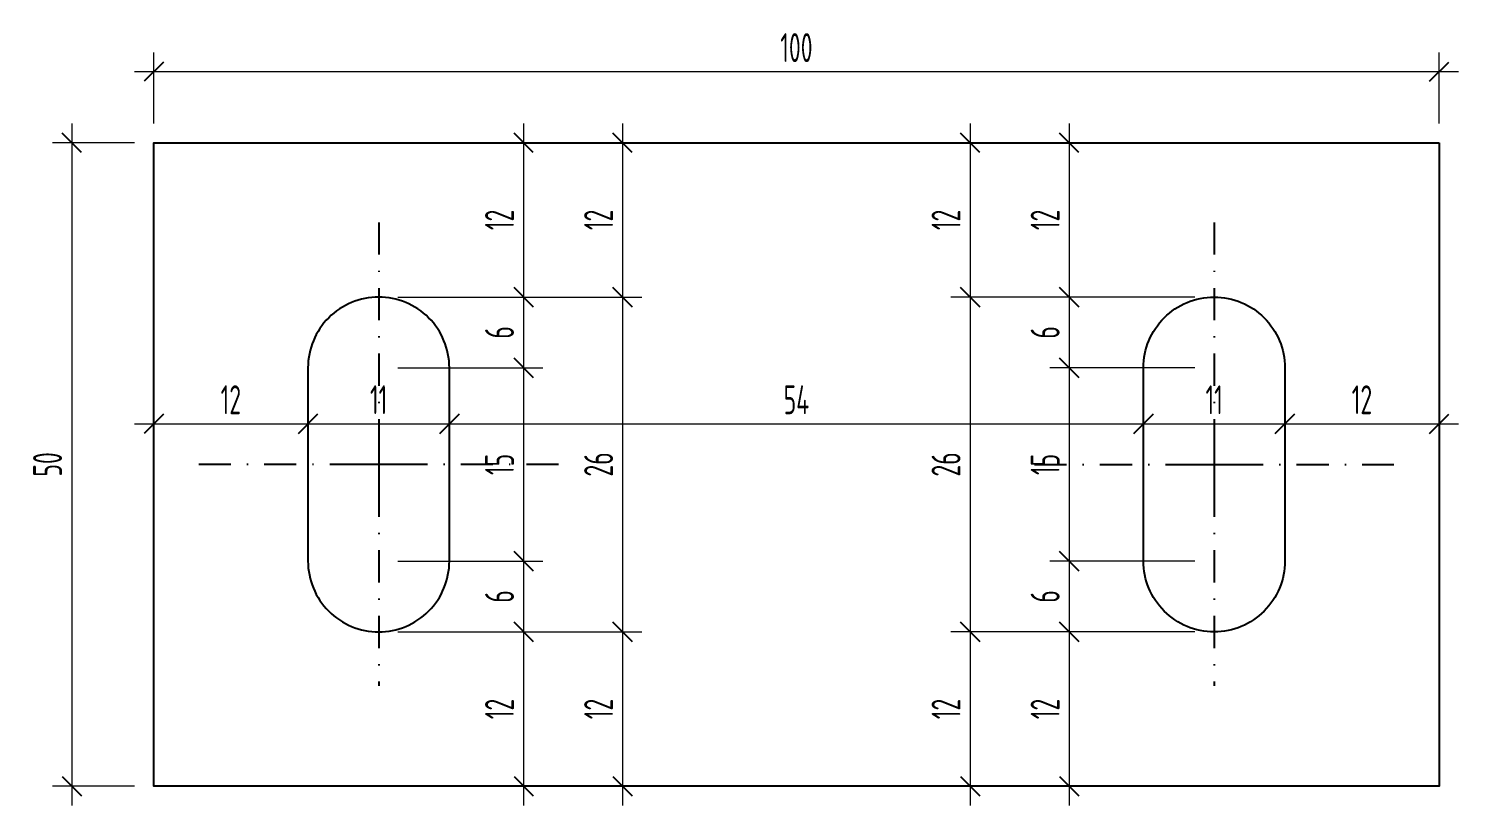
# Model space of a CAD drawing. Header units: millimetres. Extents: x -74804 to -74014, y 42042 to 42869.
# Drawn here: x -74254.8 to -74143.6, y 42255 to 42315.4 of the extents above; entities that cross this region are included whole.
import ezdxf

# ---------------------------------------------------------------- set-up
doc = ezdxf.new("R2010")
doc.units = ezdxf.units.MM
doc.linetypes.add('DASHDOT', pattern=[1, 0.5, -0.25, 0, -0.25])
for name, color, linetype in [('ART_AKS', 1, 'DASHDOT'), ('ART_ANKRAJ', 83, 'Continuous'), ('ART_ÖLÇÜ', 151, 'Continuous'), ('Vida-Aksesuar', 8, 'Continuous')]:
    doc.layers.add(name, color=color, linetype=linetype)
doc.styles.add('YZ', font='archs.shx', dxfattribs={"width": 0.7})
doc.dimstyles.new('1-1', dxfattribs={"dimscale": 0.75, "dimtxt": 3, "dimasz": 2, "dimexe": 2, "dimexo": 2, "dimgap": 1, "dimtad": 1, "dimdec": 0, "dimlfac": -1, "dimzin": 0, "dimdsep": 46, "dimtxsty": 'YZ', "dimblk": 'OBLIQUE', "dimcen": 1, "dimdle": 2, "dimclrt": 256, "dimadec": 0, "dimazin": 0, "dimtfac": 1, "dimtdec": 0, "dimtofl": 0, "dimtmove": 1, "dimatfit": 3, "dimfxl": 1, "dimtolj": 1, "dimtzin": 0, "dimlwd": 5, "dimlwe": 5, "dimarcsym": 0})

# ---------------------------------------------------------------- blocks, each defined once
blk = doc.blocks.new('_OBLIQUE')
at = {"color": 0, "linetype": 'ByBlock'}
blk.add_line((-0.5, -0.5), (0.5, 0.5), dxfattribs=at)
blk = doc.blocks.new('*D35')
at = {"layer": 'ART_ÖLÇÜ', "color": 0, "lineweight": 5, "transparency": 16777216}
for p, q in [((-74245.08, 42283.01), (-74245.08, 42286.17)), ((-74233.08, 42283.01), (-74233.08, 42286.17)), ((-74246.58, 42284.67), (-74231.58, 42284.67))]:
    blk.add_line(p, q, dxfattribs=at)
at = {"layer": 'Defpoints', "color": 0, "transparency": 16777216}
for p in [(-74233.08, 42284.67), (-74245.08, 42281.51), (-74233.08, 42281.51)]:
    blk.add_point(p, dxfattribs=at)
at = {"layer": 'ART_ÖLÇÜ', "color": 0, "lineweight": 5, "transparency": 16777216, "xscale": 1.5, "yscale": 1.5, "zscale": 1.5, "rotation": 180}
blk.add_blockref('_OBLIQUE', (-74245.08, 42284.67), dxfattribs=at)
at = {"layer": 'ART_ÖLÇÜ', "color": 0, "lineweight": 5, "transparency": 16777216, "xscale": 1.5, "yscale": 1.5, "zscale": 1.5}
blk.add_blockref('_OBLIQUE', (-74233.08, 42284.67), dxfattribs=at)
at = {"layer": 'ART_ÖLÇÜ', "transparency": 16777216, "insert": (-74239.08, 42286.54), "char_height": 2.25, "attachment_point": 5, "style": 'YZ'}
blk.add_mtext('\\A1;12', dxfattribs=at)
blk = doc.blocks.new('*D36')
at = {"layer": 'ART_ÖLÇÜ', "color": 0, "lineweight": 5, "transparency": 16777216}
for p, q in [((-74233.08, 42283.01), (-74233.08, 42286.17)), ((-74222.08, 42283.01), (-74222.08, 42286.17)), ((-74234.58, 42284.67), (-74220.58, 42284.67))]:
    blk.add_line(p, q, dxfattribs=at)
at = {"layer": 'Defpoints', "color": 0, "transparency": 16777216}
for p in [(-74222.08, 42284.67), (-74233.08, 42281.51), (-74222.08, 42281.51)]:
    blk.add_point(p, dxfattribs=at)
at = {"layer": 'ART_ÖLÇÜ', "color": 0, "lineweight": 5, "transparency": 16777216, "xscale": 1.5, "yscale": 1.5, "zscale": 1.5, "rotation": 180}
blk.add_blockref('_OBLIQUE', (-74233.08, 42284.67), dxfattribs=at)
at = {"layer": 'ART_ÖLÇÜ', "color": 0, "lineweight": 5, "transparency": 16777216, "xscale": 1.5, "yscale": 1.5, "zscale": 1.5}
blk.add_blockref('_OBLIQUE', (-74222.08, 42284.67), dxfattribs=at)
at = {"layer": 'ART_ÖLÇÜ', "transparency": 16777216, "insert": (-74227.58, 42286.54), "char_height": 2.25, "attachment_point": 5, "style": 'YZ'}
blk.add_mtext('\\A1;11', dxfattribs=at)
blk = doc.blocks.new('*D37')
at = {"layer": 'ART_ÖLÇÜ', "color": 0, "lineweight": 5, "transparency": 16777216}
for p, q in [((-74222.08, 42283.01), (-74222.08, 42286.17)), ((-74168.08, 42283.01), (-74168.08, 42286.17)), ((-74223.58, 42284.67), (-74166.58, 42284.67))]:
    blk.add_line(p, q, dxfattribs=at)
at = {"layer": 'Defpoints', "color": 0, "transparency": 16777216}
for p in [(-74168.08, 42284.67), (-74222.08, 42281.51), (-74168.08, 42281.51)]:
    blk.add_point(p, dxfattribs=at)
at = {"layer": 'ART_ÖLÇÜ', "color": 0, "lineweight": 5, "transparency": 16777216, "xscale": 1.5, "yscale": 1.5, "zscale": 1.5, "rotation": 180}
blk.add_blockref('_OBLIQUE', (-74222.08, 42284.67), dxfattribs=at)
at = {"layer": 'ART_ÖLÇÜ', "color": 0, "lineweight": 5, "transparency": 16777216, "xscale": 1.5, "yscale": 1.5, "zscale": 1.5}
blk.add_blockref('_OBLIQUE', (-74168.08, 42284.67), dxfattribs=at)
at = {"layer": 'ART_ÖLÇÜ', "transparency": 16777216, "insert": (-74195.08, 42286.54), "char_height": 2.25, "attachment_point": 5, "style": 'YZ'}
blk.add_mtext('\\A1;54', dxfattribs=at)
blk = doc.blocks.new('*D38')
at = {"layer": 'ART_ÖLÇÜ', "color": 0, "lineweight": 5, "transparency": 16777216}
for p, q in [((-74168.08, 42283.01), (-74168.08, 42286.17)), ((-74157.08, 42283.01), (-74157.08, 42286.17)), ((-74169.58, 42284.67), (-74155.58, 42284.67))]:
    blk.add_line(p, q, dxfattribs=at)
at = {"layer": 'Defpoints', "color": 0, "transparency": 16777216}
for p in [(-74157.08, 42284.67), (-74168.08, 42281.51), (-74157.08, 42281.51)]:
    blk.add_point(p, dxfattribs=at)
at = {"layer": 'ART_ÖLÇÜ', "color": 0, "lineweight": 5, "transparency": 16777216, "xscale": 1.5, "yscale": 1.5, "zscale": 1.5, "rotation": 180}
blk.add_blockref('_OBLIQUE', (-74168.08, 42284.67), dxfattribs=at)
at = {"layer": 'ART_ÖLÇÜ', "color": 0, "lineweight": 5, "transparency": 16777216, "xscale": 1.5, "yscale": 1.5, "zscale": 1.5}
blk.add_blockref('_OBLIQUE', (-74157.08, 42284.67), dxfattribs=at)
at = {"layer": 'ART_ÖLÇÜ', "transparency": 16777216, "insert": (-74162.58, 42286.54), "char_height": 2.25, "attachment_point": 5, "style": 'YZ'}
blk.add_mtext('\\A1;11', dxfattribs=at)
blk = doc.blocks.new('*D39')
at = {"layer": 'ART_ÖLÇÜ', "color": 0, "lineweight": 5, "transparency": 16777216}
for p, q in [((-74157.08, 42283.01), (-74157.08, 42286.17)), ((-74145.08, 42283.01), (-74145.08, 42286.17)), ((-74158.58, 42284.67), (-74143.58, 42284.67))]:
    blk.add_line(p, q, dxfattribs=at)
at = {"layer": 'Defpoints', "color": 0, "transparency": 16777216}
for p in [(-74145.08, 42284.67), (-74157.08, 42281.51), (-74145.08, 42281.51)]:
    blk.add_point(p, dxfattribs=at)
at = {"layer": 'ART_ÖLÇÜ', "color": 0, "lineweight": 5, "transparency": 16777216, "xscale": 1.5, "yscale": 1.5, "zscale": 1.5, "rotation": 180}
blk.add_blockref('_OBLIQUE', (-74157.08, 42284.67), dxfattribs=at)
at = {"layer": 'ART_ÖLÇÜ', "color": 0, "lineweight": 5, "transparency": 16777216, "xscale": 1.5, "yscale": 1.5, "zscale": 1.5}
blk.add_blockref('_OBLIQUE', (-74145.08, 42284.67), dxfattribs=at)
at = {"layer": 'ART_ÖLÇÜ', "transparency": 16777216, "insert": (-74151.08, 42286.54), "char_height": 2.25, "attachment_point": 5, "style": 'YZ'}
blk.add_mtext('\\A1;12', dxfattribs=at)
blk = doc.blocks.new('*D40')
at = {"layer": 'ART_ÖLÇÜ', "color": 0, "lineweight": 5, "transparency": 16777216}
for p, q in [((-74173.86, 42308.03), (-74173.86, 42293.03)), ((-74164.08, 42306.53), (-74175.36, 42306.53)), ((-74164.08, 42294.53), (-74175.36, 42294.53))]:
    blk.add_line(p, q, dxfattribs=at)
at = {"layer": 'Defpoints', "color": 0, "transparency": 16777216}
for p in [(-74162.58, 42306.53), (-74173.86, 42294.53), (-74162.58, 42294.53)]:
    blk.add_point(p, dxfattribs=at)
at = {"layer": 'ART_ÖLÇÜ', "color": 0, "lineweight": 5, "transparency": 16777216, "xscale": 1.5, "yscale": 1.5, "zscale": 1.5}
for p, rotation in [((-74173.86, 42306.53), 90), ((-74173.86, 42294.53), 270)]:
    blk.add_blockref('_OBLIQUE', p, dxfattribs=dict(at, rotation=rotation))
at = {"layer": 'ART_ÖLÇÜ', "transparency": 16777216, "insert": (-74175.73, 42300.53), "char_height": 2.25, "attachment_point": 5, "rotation": 90, "style": 'YZ'}
blk.add_mtext('\\A1;12', dxfattribs=at)
blk = doc.blocks.new('*D41')
at = {"layer": 'ART_ÖLÇÜ', "color": 0, "lineweight": 5, "transparency": 16777216}
for p, q in [((-74173.86, 42296.03), (-74173.86, 42287.53)), ((-74164.08, 42294.53), (-74175.36, 42294.53)), ((-74164.08, 42289.03), (-74175.36, 42289.03))]:
    blk.add_line(p, q, dxfattribs=at)
at = {"layer": 'Defpoints', "color": 0, "transparency": 16777216}
for p in [(-74162.58, 42294.53), (-74173.86, 42289.03), (-74162.58, 42289.03)]:
    blk.add_point(p, dxfattribs=at)
at = {"layer": 'ART_ÖLÇÜ', "color": 0, "lineweight": 5, "transparency": 16777216, "xscale": 1.5, "yscale": 1.5, "zscale": 1.5}
for p, rotation in [((-74173.86, 42294.53), 90), ((-74173.86, 42289.03), 270)]:
    blk.add_blockref('_OBLIQUE', p, dxfattribs=dict(at, rotation=rotation))
at = {"layer": 'ART_ÖLÇÜ', "transparency": 16777216, "insert": (-74175.73, 42291.78), "char_height": 2.25, "attachment_point": 5, "rotation": 90, "style": 'YZ'}
blk.add_mtext('\\A1;6', dxfattribs=at)
blk = doc.blocks.new('*D42')
at = {"layer": 'ART_ÖLÇÜ', "color": 0, "lineweight": 5, "transparency": 16777216}
for p, q in [((-74173.86, 42290.53), (-74173.86, 42272.49)), ((-74164.08, 42289.03), (-74175.36, 42289.03)), ((-74164.08, 42273.99), (-74175.36, 42273.99))]:
    blk.add_line(p, q, dxfattribs=at)
at = {"layer": 'Defpoints', "color": 0, "transparency": 16777216}
for p in [(-74162.58, 42289.03), (-74173.86, 42273.99), (-74162.58, 42273.99)]:
    blk.add_point(p, dxfattribs=at)
at = {"layer": 'ART_ÖLÇÜ', "color": 0, "lineweight": 5, "transparency": 16777216, "xscale": 1.5, "yscale": 1.5, "zscale": 1.5}
for p, rotation in [((-74173.86, 42289.03), 90), ((-74173.86, 42273.99), 270)]:
    blk.add_blockref('_OBLIQUE', p, dxfattribs=dict(at, rotation=rotation))
at = {"layer": 'ART_ÖLÇÜ', "transparency": 16777216, "insert": (-74175.73, 42281.51), "char_height": 2.25, "attachment_point": 5, "rotation": 90, "style": 'YZ'}
blk.add_mtext('\\A1;15', dxfattribs=at)
blk = doc.blocks.new('*D43')
at = {"layer": 'ART_ÖLÇÜ', "color": 0, "lineweight": 5, "transparency": 16777216}
for p, q in [((-74173.86, 42275.49), (-74173.86, 42266.99)), ((-74164.08, 42273.99), (-74175.36, 42273.99)), ((-74164.08, 42268.49), (-74175.36, 42268.49))]:
    blk.add_line(p, q, dxfattribs=at)
at = {"layer": 'Defpoints', "color": 0, "transparency": 16777216}
for p in [(-74162.58, 42273.99), (-74173.86, 42268.49), (-74162.58, 42268.49)]:
    blk.add_point(p, dxfattribs=at)
at = {"layer": 'ART_ÖLÇÜ', "color": 0, "lineweight": 5, "transparency": 16777216, "xscale": 1.5, "yscale": 1.5, "zscale": 1.5}
for p, rotation in [((-74173.86, 42273.99), 90), ((-74173.86, 42268.49), 270)]:
    blk.add_blockref('_OBLIQUE', p, dxfattribs=dict(at, rotation=rotation))
at = {"layer": 'ART_ÖLÇÜ', "transparency": 16777216, "insert": (-74175.73, 42271.24), "char_height": 2.25, "attachment_point": 5, "rotation": 90, "style": 'YZ'}
blk.add_mtext('\\A1;6', dxfattribs=at)
blk = doc.blocks.new('*D44')
at = {"layer": 'ART_ÖLÇÜ', "color": 0, "lineweight": 5, "transparency": 16777216}
for p, q in [((-74173.86, 42269.99), (-74173.86, 42254.99)), ((-74164.08, 42268.49), (-74175.36, 42268.49)), ((-74164.08, 42256.49), (-74175.36, 42256.49))]:
    blk.add_line(p, q, dxfattribs=at)
at = {"layer": 'Defpoints', "color": 0, "transparency": 16777216}
for p in [(-74162.58, 42268.49), (-74173.86, 42256.49), (-74162.58, 42256.49)]:
    blk.add_point(p, dxfattribs=at)
at = {"layer": 'ART_ÖLÇÜ', "color": 0, "lineweight": 5, "transparency": 16777216, "xscale": 1.5, "yscale": 1.5, "zscale": 1.5}
for p, rotation in [((-74173.86, 42268.49), 90), ((-74173.86, 42256.49), 270)]:
    blk.add_blockref('_OBLIQUE', p, dxfattribs=dict(at, rotation=rotation))
at = {"layer": 'ART_ÖLÇÜ', "transparency": 16777216, "insert": (-74175.73, 42262.49), "char_height": 2.25, "attachment_point": 5, "rotation": 90, "style": 'YZ'}
blk.add_mtext('\\A1;12', dxfattribs=at)
blk = doc.blocks.new('*D13')
at = {"layer": 'ART_ÖLÇÜ', "color": 0, "lineweight": 5, "transparency": 16777216}
for p, q in [((-74181.56, 42308.03), (-74181.56, 42293.03)), ((-74175.36, 42306.53), (-74183.06, 42306.53)), ((-74175.36, 42294.53), (-74183.06, 42294.53))]:
    blk.add_line(p, q, dxfattribs=at)
at = {"layer": 'Defpoints', "color": 0, "transparency": 16777216}
for p in [(-74173.86, 42306.53), (-74181.56, 42294.53), (-74173.86, 42294.53)]:
    blk.add_point(p, dxfattribs=at)
at = {"layer": 'ART_ÖLÇÜ', "color": 0, "lineweight": 5, "transparency": 16777216, "xscale": 1.5, "yscale": 1.5, "zscale": 1.5}
for p, rotation in [((-74181.56, 42306.53), 90), ((-74181.56, 42294.53), 270)]:
    blk.add_blockref('_OBLIQUE', p, dxfattribs=dict(at, rotation=rotation))
at = {"layer": 'ART_ÖLÇÜ', "transparency": 16777216, "insert": (-74183.44, 42300.53), "char_height": 2.25, "attachment_point": 5, "rotation": 90, "style": 'YZ'}
blk.add_mtext('\\A1;12', dxfattribs=at)
blk = doc.blocks.new('*D14')
at = {"layer": 'ART_ÖLÇÜ', "color": 0, "lineweight": 5, "transparency": 16777216}
for p, q in [((-74181.56, 42296.03), (-74181.56, 42266.99)), ((-74175.36, 42294.53), (-74183.06, 42294.53)), ((-74175.36, 42268.49), (-74183.06, 42268.49))]:
    blk.add_line(p, q, dxfattribs=at)
at = {"layer": 'Defpoints', "color": 0, "transparency": 16777216}
for p in [(-74173.86, 42294.53), (-74181.56, 42268.49), (-74173.86, 42268.49)]:
    blk.add_point(p, dxfattribs=at)
at = {"layer": 'ART_ÖLÇÜ', "color": 0, "lineweight": 5, "transparency": 16777216, "xscale": 1.5, "yscale": 1.5, "zscale": 1.5}
for p, rotation in [((-74181.56, 42294.53), 90), ((-74181.56, 42268.49), 270)]:
    blk.add_blockref('_OBLIQUE', p, dxfattribs=dict(at, rotation=rotation))
at = {"layer": 'ART_ÖLÇÜ', "transparency": 16777216, "insert": (-74183.44, 42281.51), "char_height": 2.25, "attachment_point": 5, "rotation": 90, "style": 'YZ'}
blk.add_mtext('\\A1;26', dxfattribs=at)
blk = doc.blocks.new('*D15')
at = {"layer": 'ART_ÖLÇÜ', "color": 0, "lineweight": 5, "transparency": 16777216}
for p, q in [((-74181.56, 42269.99), (-74181.56, 42254.99)), ((-74175.36, 42268.49), (-74183.06, 42268.49)), ((-74175.36, 42256.49), (-74183.06, 42256.49))]:
    blk.add_line(p, q, dxfattribs=at)
at = {"layer": 'Defpoints', "color": 0, "transparency": 16777216}
for p in [(-74173.86, 42268.49), (-74181.56, 42256.49), (-74173.86, 42256.49)]:
    blk.add_point(p, dxfattribs=at)
at = {"layer": 'ART_ÖLÇÜ', "color": 0, "lineweight": 5, "transparency": 16777216, "xscale": 1.5, "yscale": 1.5, "zscale": 1.5}
for p, rotation in [((-74181.56, 42268.49), 90), ((-74181.56, 42256.49), 270)]:
    blk.add_blockref('_OBLIQUE', p, dxfattribs=dict(at, rotation=rotation))
at = {"layer": 'ART_ÖLÇÜ', "transparency": 16777216, "insert": (-74183.44, 42262.49), "char_height": 2.25, "attachment_point": 5, "rotation": 90, "style": 'YZ'}
blk.add_mtext('\\A1;12', dxfattribs=at)
blk = doc.blocks.new('*D45')
at = {"layer": 'ART_ÖLÇÜ', "color": 0, "lineweight": 5, "transparency": 16777216}
for p, q in [((-74251.46, 42308.03), (-74251.46, 42254.99)), ((-74246.58, 42306.53), (-74252.96, 42306.53)), ((-74246.58, 42256.49), (-74252.96, 42256.49))]:
    blk.add_line(p, q, dxfattribs=at)
at = {"layer": 'Defpoints', "color": 0, "transparency": 16777216}
for p in [(-74245.08, 42306.53), (-74251.46, 42256.49), (-74245.08, 42256.49)]:
    blk.add_point(p, dxfattribs=at)
at = {"layer": 'ART_ÖLÇÜ', "color": 0, "lineweight": 5, "transparency": 16777216, "xscale": 1.5, "yscale": 1.5, "zscale": 1.5}
for p, rotation in [((-74251.46, 42306.53), 90), ((-74251.46, 42256.49), 270)]:
    blk.add_blockref('_OBLIQUE', p, dxfattribs=dict(at, rotation=rotation))
at = {"layer": 'ART_ÖLÇÜ', "transparency": 16777216, "insert": (-74253.34, 42281.51), "char_height": 2.25, "attachment_point": 5, "rotation": 90, "style": 'YZ'}
blk.add_mtext('\\A1;50', dxfattribs=at)
blk = doc.blocks.new('*D46')
at = {"layer": 'ART_ÖLÇÜ', "color": 0, "lineweight": 5, "transparency": 16777216}
for p, q in [((-74245.08, 42308.03), (-74245.08, 42313.56)), ((-74145.08, 42308.03), (-74145.08, 42313.56)), ((-74246.58, 42312.06), (-74143.58, 42312.06))]:
    blk.add_line(p, q, dxfattribs=at)
at = {"layer": 'Defpoints', "color": 0, "transparency": 16777216}
for p in [(-74145.08, 42312.06), (-74245.08, 42306.53), (-74145.08, 42306.53)]:
    blk.add_point(p, dxfattribs=at)
at = {"layer": 'ART_ÖLÇÜ', "color": 0, "lineweight": 5, "transparency": 16777216, "xscale": 1.5, "yscale": 1.5, "zscale": 1.5, "rotation": 180}
blk.add_blockref('_OBLIQUE', (-74245.08, 42312.06), dxfattribs=at)
at = {"layer": 'ART_ÖLÇÜ', "color": 0, "lineweight": 5, "transparency": 16777216, "xscale": 1.5, "yscale": 1.5, "zscale": 1.5}
blk.add_blockref('_OBLIQUE', (-74145.08, 42312.06), dxfattribs=at)
at = {"layer": 'ART_ÖLÇÜ', "transparency": 16777216, "insert": (-74195.08, 42313.93), "char_height": 2.25, "attachment_point": 5, "style": 'YZ'}
blk.add_mtext('\\A1;100', dxfattribs=at)
blk = doc.blocks.new('*D19')
at = {"layer": 'ART_ÖLÇÜ', "color": 0, "lineweight": 5, "transparency": 16777216}
for p, q in [((-74216.3, 42308.03), (-74216.3, 42293.03)), ((-74226.08, 42306.53), (-74214.8, 42306.53)), ((-74226.08, 42294.53), (-74214.8, 42294.53))]:
    blk.add_line(p, q, dxfattribs=at)
at = {"layer": 'Defpoints', "color": 0, "transparency": 16777216}
for p in [(-74227.58, 42306.53), (-74227.58, 42294.53), (-74216.3, 42294.53)]:
    blk.add_point(p, dxfattribs=at)
at = {"layer": 'ART_ÖLÇÜ', "color": 0, "lineweight": 5, "transparency": 16777216, "xscale": 1.5, "yscale": 1.5, "zscale": 1.5}
for p, rotation in [((-74216.3, 42306.53), 90), ((-74216.3, 42294.53), 270)]:
    blk.add_blockref('_OBLIQUE', p, dxfattribs=dict(at, rotation=rotation))
at = {"layer": 'ART_ÖLÇÜ', "transparency": 16777216, "insert": (-74218.18, 42300.53), "char_height": 2.25, "attachment_point": 5, "rotation": 90, "style": 'YZ'}
blk.add_mtext('\\A1;12', dxfattribs=at)
blk = doc.blocks.new('*D20')
at = {"layer": 'ART_ÖLÇÜ', "color": 0, "lineweight": 5, "transparency": 16777216}
for p, q in [((-74216.3, 42296.03), (-74216.3, 42287.53)), ((-74226.08, 42294.53), (-74214.8, 42294.53)), ((-74226.08, 42289.03), (-74214.8, 42289.03))]:
    blk.add_line(p, q, dxfattribs=at)
at = {"layer": 'Defpoints', "color": 0, "transparency": 16777216}
for p in [(-74227.58, 42294.53), (-74227.58, 42289.03), (-74216.3, 42289.03)]:
    blk.add_point(p, dxfattribs=at)
at = {"layer": 'ART_ÖLÇÜ', "color": 0, "lineweight": 5, "transparency": 16777216, "xscale": 1.5, "yscale": 1.5, "zscale": 1.5}
for p, rotation in [((-74216.3, 42294.53), 90), ((-74216.3, 42289.03), 270)]:
    blk.add_blockref('_OBLIQUE', p, dxfattribs=dict(at, rotation=rotation))
at = {"layer": 'ART_ÖLÇÜ', "transparency": 16777216, "insert": (-74218.18, 42291.78), "char_height": 2.25, "attachment_point": 5, "rotation": 90, "style": 'YZ'}
blk.add_mtext('\\A1;6', dxfattribs=at)
blk = doc.blocks.new('*D21')
at = {"layer": 'ART_ÖLÇÜ', "color": 0, "lineweight": 5, "transparency": 16777216}
for p, q in [((-74216.3, 42290.53), (-74216.3, 42272.49)), ((-74226.08, 42289.03), (-74214.8, 42289.03)), ((-74226.08, 42273.99), (-74214.8, 42273.99))]:
    blk.add_line(p, q, dxfattribs=at)
at = {"layer": 'Defpoints', "color": 0, "transparency": 16777216}
for p in [(-74227.58, 42289.03), (-74227.58, 42273.99), (-74216.3, 42273.99)]:
    blk.add_point(p, dxfattribs=at)
at = {"layer": 'ART_ÖLÇÜ', "color": 0, "lineweight": 5, "transparency": 16777216, "xscale": 1.5, "yscale": 1.5, "zscale": 1.5}
for p, rotation in [((-74216.3, 42289.03), 90), ((-74216.3, 42273.99), 270)]:
    blk.add_blockref('_OBLIQUE', p, dxfattribs=dict(at, rotation=rotation))
at = {"layer": 'ART_ÖLÇÜ', "transparency": 16777216, "insert": (-74218.18, 42281.51), "char_height": 2.25, "attachment_point": 5, "rotation": 90, "style": 'YZ'}
blk.add_mtext('\\A1;15', dxfattribs=at)
blk = doc.blocks.new('*D22')
at = {"layer": 'ART_ÖLÇÜ', "color": 0, "lineweight": 5, "transparency": 16777216}
for p, q in [((-74216.3, 42275.49), (-74216.3, 42266.99)), ((-74226.08, 42273.99), (-74214.8, 42273.99)), ((-74226.08, 42268.49), (-74214.8, 42268.49))]:
    blk.add_line(p, q, dxfattribs=at)
at = {"layer": 'Defpoints', "color": 0, "transparency": 16777216}
for p in [(-74227.58, 42273.99), (-74227.58, 42268.49), (-74216.3, 42268.49)]:
    blk.add_point(p, dxfattribs=at)
at = {"layer": 'ART_ÖLÇÜ', "color": 0, "lineweight": 5, "transparency": 16777216, "xscale": 1.5, "yscale": 1.5, "zscale": 1.5}
for p, rotation in [((-74216.3, 42273.99), 90), ((-74216.3, 42268.49), 270)]:
    blk.add_blockref('_OBLIQUE', p, dxfattribs=dict(at, rotation=rotation))
at = {"layer": 'ART_ÖLÇÜ', "transparency": 16777216, "insert": (-74218.18, 42271.24), "char_height": 2.25, "attachment_point": 5, "rotation": 90, "style": 'YZ'}
blk.add_mtext('\\A1;6', dxfattribs=at)
blk = doc.blocks.new('*D23')
at = {"layer": 'ART_ÖLÇÜ', "color": 0, "lineweight": 5, "transparency": 16777216}
for p, q in [((-74216.3, 42269.99), (-74216.3, 42254.99)), ((-74226.08, 42268.49), (-74214.8, 42268.49)), ((-74226.08, 42256.49), (-74214.8, 42256.49))]:
    blk.add_line(p, q, dxfattribs=at)
at = {"layer": 'Defpoints', "color": 0, "transparency": 16777216}
for p in [(-74227.58, 42268.49), (-74227.58, 42256.49), (-74216.3, 42256.49)]:
    blk.add_point(p, dxfattribs=at)
at = {"layer": 'ART_ÖLÇÜ', "color": 0, "lineweight": 5, "transparency": 16777216, "xscale": 1.5, "yscale": 1.5, "zscale": 1.5}
for p, rotation in [((-74216.3, 42268.49), 90), ((-74216.3, 42256.49), 270)]:
    blk.add_blockref('_OBLIQUE', p, dxfattribs=dict(at, rotation=rotation))
at = {"layer": 'ART_ÖLÇÜ', "transparency": 16777216, "insert": (-74218.18, 42262.49), "char_height": 2.25, "attachment_point": 5, "rotation": 90, "style": 'YZ'}
blk.add_mtext('\\A1;12', dxfattribs=at)
blk = doc.blocks.new('*D24')
at = {"layer": 'ART_ÖLÇÜ', "color": 0, "lineweight": 5, "transparency": 16777216}
for p, q in [((-74208.6, 42308.03), (-74208.6, 42293.03)), ((-74214.8, 42306.53), (-74207.1, 42306.53)), ((-74214.8, 42294.53), (-74207.1, 42294.53))]:
    blk.add_line(p, q, dxfattribs=at)
at = {"layer": 'Defpoints', "color": 0, "transparency": 16777216}
for p in [(-74216.3, 42306.53), (-74216.3, 42294.53), (-74208.6, 42294.53)]:
    blk.add_point(p, dxfattribs=at)
at = {"layer": 'ART_ÖLÇÜ', "color": 0, "lineweight": 5, "transparency": 16777216, "xscale": 1.5, "yscale": 1.5, "zscale": 1.5}
for p, rotation in [((-74208.6, 42306.53), 90), ((-74208.6, 42294.53), 270)]:
    blk.add_blockref('_OBLIQUE', p, dxfattribs=dict(at, rotation=rotation))
at = {"layer": 'ART_ÖLÇÜ', "transparency": 16777216, "insert": (-74210.47, 42300.53), "char_height": 2.25, "attachment_point": 5, "rotation": 90, "style": 'YZ'}
blk.add_mtext('\\A1;12', dxfattribs=at)
blk = doc.blocks.new('*D25')
at = {"layer": 'ART_ÖLÇÜ', "color": 0, "lineweight": 5, "transparency": 16777216}
for p, q in [((-74208.6, 42296.03), (-74208.6, 42266.99)), ((-74214.8, 42294.53), (-74207.1, 42294.53)), ((-74214.8, 42268.49), (-74207.1, 42268.49))]:
    blk.add_line(p, q, dxfattribs=at)
at = {"layer": 'Defpoints', "color": 0, "transparency": 16777216}
for p in [(-74216.3, 42294.53), (-74216.3, 42268.49), (-74208.6, 42268.49)]:
    blk.add_point(p, dxfattribs=at)
at = {"layer": 'ART_ÖLÇÜ', "color": 0, "lineweight": 5, "transparency": 16777216, "xscale": 1.5, "yscale": 1.5, "zscale": 1.5}
for p, rotation in [((-74208.6, 42294.53), 90), ((-74208.6, 42268.49), 270)]:
    blk.add_blockref('_OBLIQUE', p, dxfattribs=dict(at, rotation=rotation))
at = {"layer": 'ART_ÖLÇÜ', "transparency": 16777216, "insert": (-74210.47, 42281.51), "char_height": 2.25, "attachment_point": 5, "rotation": 90, "style": 'YZ'}
blk.add_mtext('\\A1;26', dxfattribs=at)
blk = doc.blocks.new('*D26')
at = {"layer": 'ART_ÖLÇÜ', "color": 0, "lineweight": 5, "transparency": 16777216}
for p, q in [((-74208.6, 42269.99), (-74208.6, 42254.99)), ((-74214.8, 42268.49), (-74207.1, 42268.49)), ((-74214.8, 42256.49), (-74207.1, 42256.49))]:
    blk.add_line(p, q, dxfattribs=at)
at = {"layer": 'Defpoints', "color": 0, "transparency": 16777216}
for p in [(-74216.3, 42268.49), (-74216.3, 42256.49), (-74208.6, 42256.49)]:
    blk.add_point(p, dxfattribs=at)
at = {"layer": 'ART_ÖLÇÜ', "color": 0, "lineweight": 5, "transparency": 16777216, "xscale": 1.5, "yscale": 1.5, "zscale": 1.5}
for p, rotation in [((-74208.6, 42268.49), 90), ((-74208.6, 42256.49), 270)]:
    blk.add_blockref('_OBLIQUE', p, dxfattribs=dict(at, rotation=rotation))
at = {"layer": 'ART_ÖLÇÜ', "transparency": 16777216, "insert": (-74210.47, 42262.49), "char_height": 2.25, "attachment_point": 5, "rotation": 90, "style": 'YZ'}
blk.add_mtext('\\A1;12', dxfattribs=at)

msp = doc.modelspace()

# ---------------------------------------------------------------- linework, layer by layer
at = {"layer": 'ART_AKS', "ltscale": 5}
for p, q in [((-74227.58, 42300.33), (-74227.58, 42264.28)), ((-74162.58, 42300.33), (-74162.58, 42264.28)), ((-74213.59, 42281.51), (-74241.57, 42281.51)), ((-74176.57, 42281.51), (-74148.59, 42281.51))]:
    msp.add_line(p, q, dxfattribs=at)
at = {"layer": 'ART_ANKRAJ'}
msp.add_lwpolyline([(-74145.08, 42306.53), (-74145.08, 42256.49), (-74245.08, 42256.49), (-74245.08, 42306.53)], close=True, dxfattribs=at)
at = {"layer": 'ART_ANKRAJ', "ltscale": 10}
for points in [[(-74233.08, 42289.03), (-74233.08, 42273.99, 0.414214), (-74227.58, 42268.49), (-74227.58, 42268.49, 0.414214), (-74222.08, 42273.99), (-74222.08, 42289.03, 0.414214), (-74227.58, 42294.53), (-74227.58, 42294.53, 0.414214)], [(-74157.08, 42289.03), (-74157.08, 42273.99, -0.414214), (-74162.58, 42268.49), (-74162.58, 42268.49, -0.414214), (-74168.08, 42273.99), (-74168.08, 42289.03, -0.414214), (-74162.58, 42294.53), (-74162.58, 42294.53, -0.414214)]]:
    msp.add_lwpolyline(points, format="xyb", close=True, dxfattribs=at)
at = {"layer": 'Vida-Aksesuar'}
for p, q in [((-74227.58, 42284.81), (-74227.58, 42278.51)), ((-74162.58, 42284.81), (-74162.58, 42278.51)), ((-74223.88, 42281.51), (-74230.98, 42281.51)), ((-74166.28, 42281.51), (-74159.18, 42281.51))]:
    msp.add_line(p, q, dxfattribs=at)

# ---------------------------------------------------------------- dimensions: what is measured, and where the dimension line sits
at = {"layer": 'ART_ÖLÇÜ'}
for base, p1, p2, picture, middle in [((-74145.08, 42312.06), (-74245.08, 42306.53), (-74145.08, 42306.53), '*D46', (-74195.08, 42313.93)), ((-74233.08, 42284.67), (-74245.08, 42281.51), (-74233.08, 42281.51), '*D35', (-74239.08, 42286.54)), ((-74222.08, 42284.67), (-74233.08, 42281.51), (-74222.08, 42281.51), '*D36', (-74227.58, 42286.54)), ((-74168.08, 42284.67), (-74222.08, 42281.51), (-74168.08, 42281.51), '*D37', (-74195.08, 42286.54)), ((-74157.08, 42284.67), (-74168.08, 42281.51), (-74157.08, 42281.51), '*D38', (-74162.58, 42286.54)), ((-74145.08, 42284.67), (-74157.08, 42281.51), (-74145.08, 42281.51), '*D39', (-74151.08, 42286.54))]:
    dim = msp.add_linear_dim(base=base, p1=p1, p2=p2, dimstyle='1-1', dxfattribs=at)
    dim.commit()
    dim.dimension.update_dxf_attribs({"geometry": picture, "text_midpoint": middle})
for base, p1, p2, picture, middle in [((-74251.46, 42256.49), (-74245.08, 42306.53), (-74245.08, 42256.49), '*D45', (-74253.34, 42281.51)), ((-74216.3, 42294.53), (-74227.58, 42306.53), (-74227.58, 42294.53), '*D19', (-74218.18, 42300.53)), ((-74208.6, 42294.53), (-74216.3, 42306.53), (-74216.3, 42294.53), '*D24', (-74210.47, 42300.53)), ((-74181.56, 42294.53), (-74173.86, 42306.53), (-74173.86, 42294.53), '*D13', (-74183.44, 42300.53)), ((-74173.86, 42294.53), (-74162.58, 42306.53), (-74162.58, 42294.53), '*D40', (-74175.73, 42300.53)), ((-74216.30324324, 42289.02675377), (-74227.57915305, 42294.52675377), (-74227.57915305, 42289.02675377), '*D20', (-74218.17824324, 42291.77675377)), ((-74208.6, 42268.49), (-74216.3, 42294.53), (-74216.3, 42268.49), '*D25', (-74210.47, 42281.51)), ((-74181.56, 42268.49), (-74173.86, 42294.53), (-74173.86, 42268.49), '*D14', (-74183.44, 42281.51)), ((-74173.85506285, 42289.02675377), (-74162.57915305, 42294.52675377), (-74162.57915305, 42289.02675377), '*D41', (-74175.73006285, 42291.77675377)), ((-74216.3, 42273.99), (-74227.58, 42289.03), (-74227.58, 42273.99), '*D21', (-74218.18, 42281.51)), ((-74173.86, 42273.99), (-74162.58, 42289.03), (-74162.58, 42273.99), '*D42', (-74175.73, 42281.51)), ((-74216.30324324, 42268.48924505), (-74227.57915305, 42273.98924505), (-74227.57915305, 42268.48924505), '*D22', (-74218.17824324, 42271.23924505)), ((-74173.85506285, 42268.48924505), (-74162.57915305, 42273.98924505), (-74162.57915305, 42268.48924505), '*D43', (-74175.73006285, 42271.23924505)), ((-74216.3, 42256.49), (-74227.58, 42268.49), (-74227.58, 42256.49), '*D23', (-74218.18, 42262.49)), ((-74208.6, 42256.49), (-74216.3, 42268.49), (-74216.3, 42256.49), '*D26', (-74210.47, 42262.49)), ((-74181.56, 42256.49), (-74173.86, 42268.49), (-74173.86, 42256.49), '*D15', (-74183.44, 42262.49)), ((-74173.86, 42256.49), (-74162.58, 42268.49), (-74162.58, 42256.49), '*D44', (-74175.73, 42262.49))]:
    dim = msp.add_linear_dim(base=base, p1=p1, p2=p2, angle=90, dimstyle='1-1', dxfattribs=at)
    dim.commit()
    dim.dimension.update_dxf_attribs({"geometry": picture, "text_midpoint": middle})

doc.saveas('drawing.dxf')
